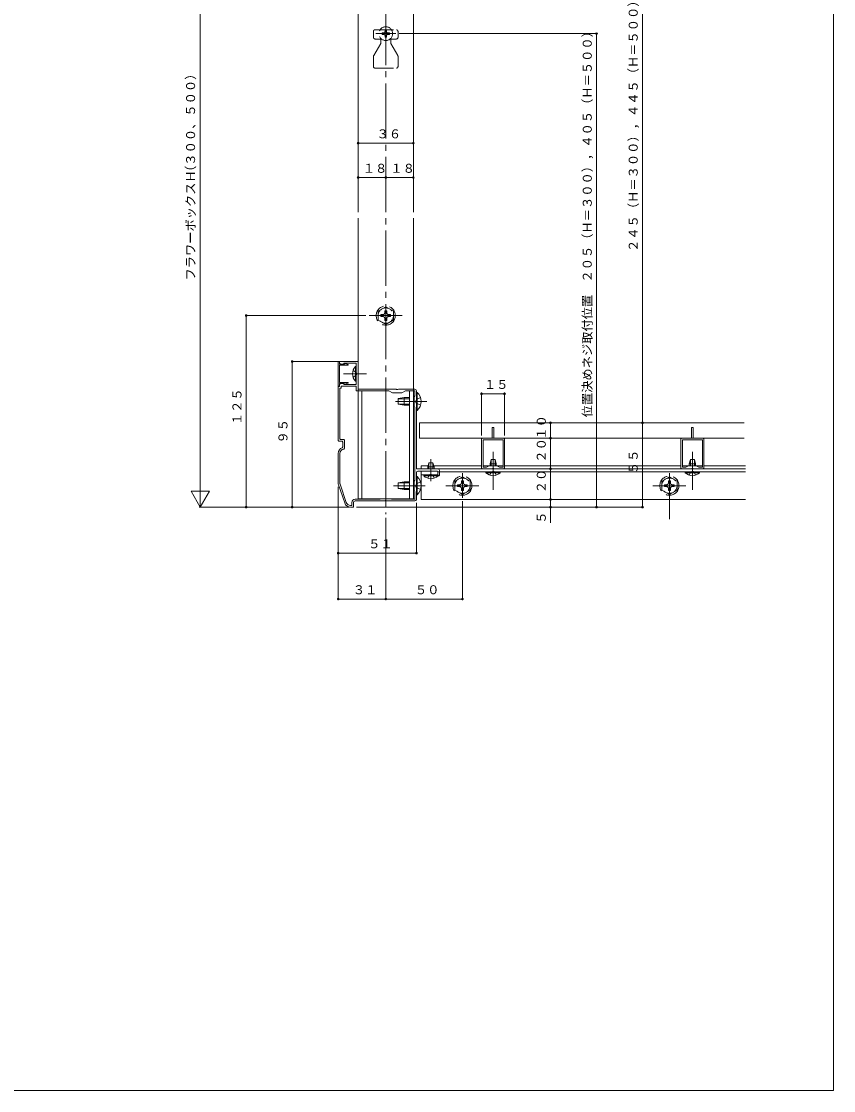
# Model space of a CAD drawing. Units: millimetres, scale not verified. Extents: x -1682 to -296, y -1188 to 1054.
# Drawn here: x -826 to -296, y -1188 to -490 of the extents above; entities that cross this region are included whole.
import ezdxf
from ezdxf.enums import TextEntityAlignment as Align

# ---------------------------------------------------------------- set-up
doc = ezdxf.new("R2010")
doc.units = ezdxf.units.MM
doc.header["$LTSCALE"] = 4
doc.linetypes.add('CHAIN2', pattern=[12, 9, -1, 1, -1])
doc.linetypes.add('DASHED3', pattern=[4, 3, -1])
for name, color, linetype, lineweight in [('0-2_YKK_ZWAK', 7, 'Continuous', 9), ('0-3_YKK_11', 7, 'Continuous', 9), ('0-4_YKK_12', 2, 'Continuous', 9), ('0-7_YKK_13', 4, 'Continuous', 9), ('0-8_YKK_D', 6, 'Continuous', 9)]:
    doc.layers.add(name, color=color, linetype=linetype, lineweight=lineweight)
doc.styles.add('ＭＳ ゴシック', font='')
doc.styles.get('ＭＳ ゴシック').set_extended_font_data('MS Gothic')

msp = doc.modelspace()

# ---------------------------------------------------------------- linework, layer by layer
at = {"layer": '0-2_YKK_ZWAK'}
for p, q in [((-296, 996), (-296, -1188)), ((-296, -1188), (-1682, -1188))]:
    msp.add_line(p, q, dxfattribs=at)
at = {"layer": '0-3_YKK_11'}
for p, q in [((-606.104, -712.21), (-618.204, -712.21)), ((-615.387, -713.31), (-607.304, -713.31)), ((-606.104, -730.21), (-606.104, -712.21)), ((-619.104, -728.409), (-619.104, -763.71)), ((-618.004, -729.509), (-618.004, -762.61)), ((-607.304, -728.21), (-617.104, -728.21)), ((-607.304, -727.11), (-615.387, -727.11)), ((-607.304, -731.31), (-607.304, -728.21)), ((-586.029, -731.31), (-607.304, -731.31)), ((-581.346, -730.21), (-606.104, -730.21)), ((-583.604, -732.71), (-586.029, -731.31)), ((-569.104, -730.21), (-579.863, -730.21)), ((-575.179, -731.31), (-577.604, -732.71)), ((-569.204, -731.31), (-575.179, -731.31)), ((-569.204, -734.517), (-569.204, -731.31)), ((-568.104, -782.21), (-568.104, -731.21)), ((-577.604, -732.71), (-583.604, -732.71)), ((-569.604, -735.21), (-569.204, -734.517)), ((-569.604, -741.21), (-569.604, -735.21)), ((-569.204, -741.903), (-569.604, -741.21)), ((-569.204, -789.517), (-569.204, -741.903)), ((-518.604, -755.21), (-517.604, -755.21)), ((-518.604, -762.21), (-518.604, -755.21)), ((-517.604, -755.21), (-517.604, -762.21)), ((-388.604, -755.21), (-387.604, -755.21)), ((-388.604, -762.21), (-388.604, -755.21)), ((-387.604, -755.21), (-387.604, -762.21)), ((-618.004, -762.61), (-617.504, -763.11)), ((-524.604, -763.21), (-511.604, -763.21)), ((-517.604, -762.21), (-511.104, -762.21)), ((-395.104, -762.21), (-388.604, -762.21)), ((-394.604, -781.21), (-394.604, -763.21)), ((-394.604, -763.21), (-381.604, -763.21)), ((-619.104, -772.21), (-619.104, -791.71)), ((-618.004, -772.21), (-618.004, -791.71)), ((-513.872, -781.21), (-515.604, -780.21)), ((-392.336, -781.21), (-394.604, -781.21)), ((-554.104, -782.21), (-568.104, -782.21)), ((-568.104, -802.21), (-568.104, -784.71)), ((-567.104, -783.71), (-554.404, -783.71)), ((-511.104, -782.21), (-517.804, -782.21)), ((-395.104, -782.21), (-395.604, -781.71)), ((-388.404, -782.21), (-395.104, -782.21)), ((-618.942, -792.683), (-614.888, -804.507)), ((-617.902, -792.326), (-613.848, -804.15)), ((-569.604, -790.21), (-569.204, -789.517)), ((-569.604, -796.21), (-569.604, -790.21)), ((-608.104, -802.11), (-591.797, -802.11)), ((-584.411, -802.11), (-569.204, -802.11)), ((-569.204, -796.903), (-569.604, -796.21)), ((-569.204, -802.11), (-569.204, -796.903)), ((-611.104, -807.21), (-609.104, -807.21)), ((-609.104, -807.21), (-609.104, -804.21)), ((-608.104, -803.21), (-588.404, -803.21)), ((-587.804, -803.21), (-569.104, -803.21))]:
    msp.add_line(p, q, dxfattribs=at)
for points in [[(-618.204, -712.21), (-619.104, -712.21), (-619.104, -728.21), (-618.204, -728.21), (-618.204, -726.61), (-615.324, -726.61), (-615.033, -726.982), (-612.573, -726.323), (-612.641, -725.81), (-618.204, -725.81), (-618.204, -714.61), (-612.641, -714.61), (-612.573, -714.097), (-614.727, -713.52)], [(-618.204, -712.21), (-618.204, -713.377), (-615.592, -714.076), (-615.387, -713.31)], [(-614.727, -713.52), (-615.104, -713.81), (-618.204, -713.81), (-618.204, -712.21)], [(-607.304, -713.31), (-607.304, -719.91), (-607.004, -719.91), (-607.004, -720.51), (-607.304, -720.51), (-607.304, -727.11)], [(-615.387, -727.11), (-615.592, -726.342), (-618.204, -727.042), (-618.204, -728.409), (-619.104, -728.409)], [(-617.104, -728.21), (-617.104, -729.509), (-618.004, -729.509)], [(-579.863, -730.21), (-580.141, -730.397), (-581.068, -730.397), (-581.346, -730.21)], [(-619.104, -763.71), (-618.604, -764.21), (-616.604, -764.21), (-616.104, -764.71), (-616.104, -767.967), (-616.438, -768.439)], [(-617.504, -763.11), (-615.504, -763.11), (-615.004, -763.61), (-615.004, -768.833), (-615.445, -769.33)], [(-525.604, -781.71), (-525.604, -762.71), (-525.104, -762.21), (-518.604, -762.21)], [(-515.604, -780.21), (-520.604, -780.21), (-522.336, -781.21), (-524.604, -781.21), (-524.604, -763.21)], [(-511.604, -763.21), (-511.604, -781.21), (-513.872, -781.21)], [(-511.104, -762.21), (-510.604, -762.71), (-510.604, -781.71), (-511.104, -782.21)], [(-395.604, -781.71), (-395.604, -762.71), (-395.104, -762.21)], [(-381.604, -763.21), (-381.604, -781.21), (-383.872, -781.21), (-385.604, -780.21), (-390.604, -780.21), (-392.336, -781.21)], [(-387.604, -762.21), (-381.104, -762.21), (-380.604, -762.71), (-380.604, -781.71), (-381.104, -782.21), (-387.804, -782.21), (-387.902, -781.845), (-388.462, -781.995), (-388.404, -782.21)], [(-554.404, -783.71), (-554.181, -784.21), (-553.104, -784.21), (-553.104, -783.21)], [(-517.804, -782.21), (-517.902, -781.845), (-518.462, -781.995), (-518.404, -782.21), (-525.104, -782.21), (-525.604, -781.71)], [(-591.797, -802.11), (-591.104, -801.71), (-585.104, -801.71), (-584.411, -802.11)], [(-611.104, -806.11), (-610.204, -806.11), (-610.204, -804.21)], [(-588.404, -803.21), (-588.307, -802.845), (-587.747, -802.995), (-587.804, -803.21)]]:
    msp.add_lwpolyline(points, dxfattribs=at)
for centre, radius, start, end in [((-569.104, -731.21), 1, 0, 90), ((-615.104, -772.21), 4, 109.47121, 180), ((-615.104, -772.21), 2.9, 96.75612, 180), ((-567.104, -784.71), 1, 90, 180), ((-554.104, -783.21), 1, 0, 90), ((-616.104, -791.71), 3, 180, 198.92464), ((-616.104, -791.71), 1.9, 180, 198.92464), ((-608.104, -804.21), 2.1, 90, 180), ((-569.104, -802.21), 1, 270, 0), ((-611.104, -803.21), 4, 198.92464, 270), ((-611.104, -803.21), 2.9, 198.92464, 270), ((-608.104, -804.21), 1, 90, 180)]:
    msp.add_arc(centre, radius, start, end, dxfattribs=at)
at = {"layer": '0-4_YKK_12'}
for p, q in [((-570.104, -435.21), (-570.104, -614.617)), ((-606.104, -482.71), (-606.104, -614.617)), ((-606.104, -618.617), (-606.104, -801.71)), ((-570.104, -618.617), (-570.104, -801.71)), ((-596.104, -730.21), (-606.104, -730.21)), ((-603.604, -801.71), (-603.604, -731.31)), ((-572.604, -731.31), (-572.604, -801.71)), ((-566.104, -752.21), (-566.104, -762.21)), ((-566.104, -752.21), (-354.33, -752.21)), ((-566.104, -762.21), (-354.33, -762.21)), ((-565.104, -780.21), (-560.404, -780.21)), ((-565.104, -780.21), (-565.104, -782.21)), ((-556.804, -780.21), (-525.604, -780.21)), ((-524.604, -780.21), (-511.604, -780.21)), ((-510.604, -780.21), (-395.604, -780.21)), ((-394.604, -780.21), (-381.604, -780.21)), ((-380.604, -780.21), (-353.494, -780.21)), ((-353.494, -782.21), (-565.104, -782.21)), ((-565.104, -783.71), (-565.104, -802.21)), ((-565.104, -786.21), (-554.404, -786.21)), ((-554.108, -786.46), (-554.108, -783.96)), ((-553.813, -786.71), (-553.404, -786.71)), ((-553.104, -786.41), (-553.104, -783.91)), ((-353.494, -784.21), (-553.104, -784.21)), ((-606.104, -801.71), (-570.104, -801.71)), ((-565.104, -802.21), (-353.494, -802.21))]:
    msp.add_line(p, q, dxfattribs=at)
at = {"layer": '0-4_YKK_12', "linetype": 'CHAIN2'}
msp.add_line((-588.104, -482.71), (-588.104, -811.89), dxfattribs=at)
at = {"layer": '0-4_YKK_12'}
for centre, start, end in [((-554.404, -786.51), 9.59525, 90), ((-553.813, -786.41), 189.59525, 270), ((-553.404, -786.41), 270, 0)]:
    msp.add_arc(centre, 0.3, start, end, dxfattribs=at)
at = {"layer": '0-7_YKK_13', "linetype": 'CHAIN2'}
for p, q in [((-588.104, -504.71), (-588.104, -491.71)), ((-594.604, -498.21), (-581.604, -498.21)), ((-598.878, -682.21), (-577.331, -682.21)), ((-615.682, -720.21), (-600.63, -720.21)), ((-561.381, -738.21), (-581.798, -738.21)), ((-518.104, -795.91), (-518.104, -771.21)), ((-388.104, -795.91), (-388.104, -771.21)), ((-558.604, -790.32), (-558.604, -775.851)), ((-538.104, -785.025), (-538.104, -801.17)), ((-403.104, -785.025), (-403.104, -815.041)), ((-562.286, -793.21), (-583.104, -793.21)), ((-548.878, -793.21), (-527.331, -793.21)), ((-413.878, -793.21), (-392.331, -793.21))]:
    msp.add_line(p, q, dxfattribs=at)
at = {"layer": '0-7_YKK_13', "linetype": 'DASHED3'}
for p, q in [((-596.104, -496.71), (-596.104, -500.71)), ((-595.104, -495.71), (-581.104, -495.71)), ((-591.354, -501.71), (-595.104, -501.71)), ((-591.354, -501.71), (-591.354, -504.71)), ((-589.514, -497.74), (-590.454, -497.74)), ((-586.694, -498.68), (-585.754, -498.68)), ((-584.854, -501.71), (-584.854, -504.71)), ((-581.104, -501.71), (-584.854, -501.71)), ((-580.104, -496.71), (-580.104, -500.71)), ((-591.354, -504.71), (-595.964, -512.474)), ((-584.854, -504.71), (-580.244, -512.474)), ((-596.104, -512.984), (-596.104, -519.71)), ((-580.104, -512.984), (-580.104, -519.71)), ((-595.104, -520.71), (-581.104, -520.71)), ((-588.104, -676.436), (-593.104, -679.323)), ((-583.104, -679.323), (-588.104, -676.436)), ((-593.104, -679.323), (-593.104, -685.097)), ((-589.964, -681.59), (-591.204, -681.59)), ((-587.484, -679.11), (-588.724, -679.11)), ((-588.724, -679.11), (-588.724, -680.35)), ((-587.484, -680.35), (-587.484, -679.11)), ((-586.244, -682.83), (-585.004, -682.83)), ((-583.104, -685.097), (-583.104, -679.323)), ((-593.104, -685.097), (-588.104, -687.983)), ((-588.104, -687.983), (-583.104, -685.097)), ((-609.458, -718.11), (-607.511, -719.06)), ((-609.458, -722.31), (-607.511, -721.36)), ((-607.511, -719.06), (-606.899, -720.21)), ((-607.511, -721.36), (-606.899, -720.21)), ((-568.053, -737.06), (-568.665, -738.21)), ((-568.053, -739.36), (-568.665, -738.21)), ((-565.388, -735.76), (-568.053, -737.06)), ((-565.388, -740.66), (-568.053, -739.36)), ((-538.104, -787.436), (-543.104, -790.323)), ((-520.204, -786.364), (-519.254, -784.416)), ((-519.254, -784.416), (-518.104, -783.805)), ((-516.954, -784.416), (-518.104, -783.805)), ((-516.004, -786.364), (-516.954, -784.416)), ((-403.104, -787.436), (-408.104, -790.323)), ((-398.104, -790.323), (-403.104, -787.436)), ((-390.204, -786.364), (-389.254, -784.416)), ((-389.254, -784.416), (-388.104, -783.805)), ((-386.954, -784.416), (-388.104, -783.805)), ((-386.004, -786.364), (-386.954, -784.416)), ((-568.053, -792.06), (-568.665, -793.21)), ((-568.053, -794.36), (-568.665, -793.21)), ((-565.388, -790.76), (-568.053, -792.06)), ((-565.388, -795.66), (-568.053, -794.36)), ((-543.104, -790.323), (-543.104, -796.097)), ((-539.964, -792.59), (-541.204, -792.59)), ((-536.244, -793.83), (-535.004, -793.83)), ((-408.104, -790.323), (-408.104, -796.097)), ((-404.964, -792.59), (-406.204, -792.59)), ((-401.244, -793.83), (-400.004, -793.83)), ((-398.104, -796.097), (-398.104, -790.323)), ((-543.104, -796.097), (-538.104, -798.983)), ((-408.104, -796.097), (-403.104, -798.983)), ((-403.104, -798.983), (-398.104, -796.097))]:
    msp.add_line(p, q, dxfattribs=at)
at = {"layer": '0-7_YKK_13'}
for p, q in [((-607.815, -715.51), (-607.815, -722.21)), ((-607.304, -715.51), (-607.815, -715.51)), ((-607.815, -724.91), (-607.815, -718.21)), ((-607.304, -715.51), (-607.304, -722.21)), ((-607.304, -724.91), (-607.304, -718.21)), ((-607.304, -724.91), (-607.815, -724.91)), ((-568.104, -732.31), (-568.104, -740.71)), ((-568.104, -732.31), (-567.593, -732.31)), ((-567.593, -732.31), (-567.593, -740.71)), ((-580.104, -736.41), (-576.104, -735.71)), ((-580.104, -736.41), (-580.104, -740.01)), ((-572.604, -736.46), (-580.104, -736.46)), ((-572.604, -735.71), (-576.104, -735.71)), ((-576.104, -735.71), (-576.104, -740.71)), ((-568.104, -744.11), (-568.104, -735.71)), ((-567.593, -744.11), (-567.593, -735.71)), ((-572.604, -739.96), (-580.104, -739.96)), ((-580.104, -740.01), (-576.104, -740.71)), ((-576.104, -740.71), (-572.604, -740.71)), ((-568.104, -744.11), (-567.593, -744.11)), ((-559.904, -778.21), (-560.604, -781.01)), ((-560.604, -781.01), (-560.604, -782.21)), ((-560.604, -781.01), (-556.604, -781.01)), ((-557.304, -778.21), (-559.904, -778.21)), ((-559.904, -782.21), (-559.904, -778.21)), ((-556.604, -782.21), (-556.604, -781.01)), ((-520.104, -779.01), (-520.104, -780.21)), ((-520.104, -779.01), (-516.104, -779.01)), ((-516.804, -776.21), (-519.404, -776.21)), ((-516.104, -780.21), (-516.104, -779.01)), ((-389.404, -776.21), (-390.104, -779.01)), ((-390.104, -779.01), (-390.104, -780.21)), ((-390.104, -779.01), (-386.104, -779.01)), ((-386.804, -776.21), (-389.404, -776.21)), ((-389.404, -780.21), (-389.404, -776.21)), ((-386.104, -780.21), (-386.104, -779.01)), ((-568.104, -787.31), (-568.104, -795.71)), ((-568.104, -787.31), (-567.593, -787.31)), ((-567.593, -787.31), (-567.593, -795.71)), ((-563.304, -786.21), (-556.604, -786.21)), ((-563.304, -786.21), (-563.304, -786.721)), ((-563.304, -786.721), (-556.604, -786.721)), ((-553.904, -786.21), (-560.604, -786.21)), ((-553.904, -786.721), (-560.604, -786.721)), ((-553.904, -786.21), (-553.904, -786.721)), ((-522.804, -784.21), (-522.804, -784.721)), ((-522.804, -784.21), (-516.104, -784.21)), ((-522.804, -784.721), (-516.104, -784.721)), ((-513.404, -784.21), (-520.104, -784.21)), ((-513.404, -784.721), (-520.104, -784.721)), ((-513.404, -784.21), (-513.404, -784.721)), ((-392.804, -784.21), (-386.104, -784.21)), ((-392.804, -784.21), (-392.804, -784.721)), ((-392.804, -784.721), (-386.104, -784.721)), ((-383.404, -784.21), (-390.104, -784.21)), ((-383.404, -784.721), (-390.104, -784.721)), ((-383.404, -784.21), (-383.404, -784.721)), ((-580.104, -791.41), (-576.104, -790.71)), ((-580.104, -791.41), (-580.104, -795.01)), ((-572.604, -791.46), (-580.104, -791.46)), ((-572.604, -794.96), (-580.104, -794.96)), ((-580.104, -795.01), (-576.104, -795.71)), ((-572.604, -790.71), (-576.104, -790.71)), ((-576.104, -790.71), (-576.104, -795.71)), ((-568.104, -799.11), (-568.104, -790.71)), ((-567.593, -799.11), (-567.593, -790.71)), ((-576.104, -795.71), (-572.604, -795.71)), ((-568.104, -799.11), (-567.593, -799.11))]:
    msp.add_line(p, q, dxfattribs=at)
at = {"layer": '0-7_YKK_13', "linetype": 'DASHED3'}
for points in [[(-590.454, -497.74), (-590.454, -498.68), (-589.514, -498.68)], [(-587.634, -496.8), (-587.634, -495.86), (-588.574, -495.86), (-588.574, -496.8)], [(-588.574, -499.62), (-588.574, -500.56), (-587.634, -500.56), (-587.634, -499.62)], [(-585.754, -498.68), (-585.754, -497.74), (-586.694, -497.74)], [(-591.204, -681.59), (-591.204, -682.83), (-589.964, -682.83)], [(-585.004, -682.83), (-585.004, -681.59), (-586.244, -681.59)], [(-588.724, -684.07), (-588.724, -685.31), (-587.484, -685.31), (-587.484, -684.07)], [(-560.704, -788.364), (-559.754, -786.416), (-558.604, -785.805)], [(-556.504, -788.364), (-557.454, -786.416), (-558.604, -785.805)], [(-538.104, -798.983), (-533.104, -796.097), (-533.104, -790.323), (-538.104, -787.436)], [(-541.204, -792.59), (-541.204, -793.83), (-539.964, -793.83)], [(-537.484, -791.35), (-537.484, -790.11), (-538.724, -790.11), (-538.724, -791.35)], [(-538.724, -795.07), (-538.724, -796.31), (-537.484, -796.31), (-537.484, -795.07)], [(-535.004, -793.83), (-535.004, -792.59), (-536.244, -792.59)], [(-406.204, -792.59), (-406.204, -793.83), (-404.964, -793.83)], [(-402.484, -791.35), (-402.484, -790.11), (-403.724, -790.11), (-403.724, -791.35)], [(-403.724, -795.07), (-403.724, -796.31), (-402.484, -796.31), (-402.484, -795.07)], [(-400.004, -793.83), (-400.004, -792.59), (-401.244, -792.59)]]:
    msp.add_lwpolyline(points, dxfattribs=at)
at = {"layer": '0-7_YKK_13'}
for points in [[(-557.304, -782.21), (-557.304, -778.21), (-556.604, -781.01)], [(-519.404, -780.21), (-519.404, -776.21), (-520.104, -779.01)], [(-516.804, -780.21), (-516.804, -776.21), (-516.104, -779.01)], [(-386.804, -780.21), (-386.804, -776.21), (-386.104, -779.01)]]:
    msp.add_lwpolyline(points, dxfattribs=at)
at = {"layer": '0-7_YKK_13', "linetype": 'DASHED3'}
for centre, radius in [((-588.104, -498.21), 4.5), ((-588.104, -682.21), 6.25), ((-588.104, -682.21), 5), ((-538.104, -793.21), 6.25), ((-538.104, -793.21), 5), ((-403.104, -793.21), 6.25), ((-403.104, -793.21), 5)]:
    msp.add_circle(centre, radius, dxfattribs=at)
for centre, radius, start, end in [((-595.104, -496.71), 1, 90, 180), ((-595.104, -500.71), 1, 180, 270), ((-589.514, -496.8), 0.94, 270, 0), ((-589.514, -499.62), 0.94, 0, 90), ((-586.694, -496.8), 0.94, 180, 270), ((-586.694, -499.62), 0.94, 90, 180), ((-581.104, -496.71), 1, 0, 90), ((-581.104, -500.71), 1, 270, 0), ((-595.104, -512.984), 1, 149.30026, 180), ((-581.104, -512.984), 1, 0, 30.69972), ((-595.104, -519.71), 1, 180, 270), ((-581.104, -519.71), 1, 270, 0), ((-589.964, -680.35), 1.24, 270, 0), ((-589.964, -684.07), 1.24, 0, 90), ((-586.244, -680.35), 1.24, 180, 270), ((-586.244, -684.07), 1.24, 90, 180), ((-539.964, -791.35), 1.24, 270, 0), ((-539.964, -795.07), 1.24, 0, 90), ((-536.244, -791.35), 1.24, 180, 270), ((-536.244, -795.07), 1.24, 90, 180), ((-404.964, -791.35), 1.24, 270, 0), ((-404.964, -795.07), 1.24, 0, 90), ((-401.244, -791.35), 1.24, 180, 270), ((-401.244, -795.07), 1.24, 90, 180)]:
    msp.add_arc(centre, radius, start, end, dxfattribs=at)
at = {"layer": '0-7_YKK_13'}
for centre, radius, start, end in [((-603.256, -720.21), 6.548, 134.12695, 225.87303), ((-573.022, -738.21), 8.017, 312.61678, 47.38321), ((-573.022, -793.21), 8.017, 312.61678, 47.38321), ((-558.604, -782.162), 6.548, 224.12695, 315.87303), ((-518.104, -780.162), 6.548, 224.12695, 315.87303), ((-388.104, -780.162), 6.548, 224.12695, 315.87303)]:
    msp.add_arc(centre, radius, start, end, dxfattribs=at)
at = {"layer": '0-8_YKK_D'}
for p, q in [((-709.059, -403.209), (-709.059, -807.21)), ((-420.649, -752.21), (-420.649, -403.209)), ((-579.355, -498.21), (-449.885, -498.21)), ((-450.634, -807.21), (-450.634, -498.21)), ((-606.104, -569.639), (-570.104, -569.639)), ((-606.104, -592.128), (-588.104, -592.128)), ((-588.104, -592.128), (-570.105, -592.128)), ((-601.127, -682.21), (-679.824, -682.21)), ((-679.074, -807.21), (-679.074, -682.21)), ((-608.653, -712.21), (-649.839, -712.21)), ((-649.089, -712.21), (-649.089, -807.21)), ((-525.604, -760.461), (-525.604, -732.455)), ((-510.604, -760.461), (-510.604, -732.455)), ((-525.604, -733.205), (-510.604, -733.205)), ((-480.619, -752.21), (-480.619, -762.21)), ((-420.649, -807.21), (-420.649, -752.21)), ((-480.619, -762.21), (-480.619, -782.21)), ((-480.619, -782.21), (-480.619, -802.21)), ((-619.104, -793.959), (-619.104, -837.944)), ((-619.104, -793.959), (-619.104, -867.929)), ((-715.056, -796.823), (-703.062, -796.823)), ((-709.059, -807.21), (-715.056, -796.823)), ((-709.059, -807.21), (-703.062, -796.823)), ((-480.619, -802.21), (-480.619, -817.555)), ((-613.353, -807.21), (-709.809, -807.21)), ((-613.353, -807.21), (-679.824, -807.21)), ((-611.653, -807.21), (-649.839, -807.21)), ((-607.155, -807.21), (-419.9, -807.21)), ((-568.104, -804.459), (-568.104, -837.944)), ((-538.104, -803.419), (-538.104, -867.929)), ((-528.595, -807.21), (-449.885, -807.21)), ((-519.49, -807.21), (-479.87, -807.21)), ((-588.104, -814.139), (-588.104, -867.929)), ((-619.104, -837.195), (-568.104, -837.195)), ((-619.104, -867.18), (-588.104, -867.18)), ((-588.104, -867.18), (-538.104, -867.18))]:
    msp.add_line(p, q, dxfattribs=at)
for centre, start, end in [((-450.634, -498.21), 0, 180), ((-450.634, -498.21), 180, 0), ((-606.104, -569.639), 0, 180), ((-606.104, -569.639), 180, 0), ((-570.104, -569.639), 0, 180), ((-570.104, -569.639), 180, 0), ((-606.104, -592.128), 0, 180), ((-606.104, -592.128), 180, 0), ((-588.104, -592.128), 0, 180), ((-588.104, -592.128), 0, 180), ((-588.104, -592.128), 180, 0), ((-588.104, -592.128), 180, 0), ((-570.105, -592.128), 0, 180), ((-570.105, -592.128), 180, 0), ((-679.074, -682.21), 0, 180), ((-679.074, -682.21), 180, 0), ((-649.089, -712.21), 0, 180), ((-649.089, -712.21), 180, 0), ((-525.604, -733.205), 0, 180), ((-510.604, -733.205), 0, 180), ((-525.604, -733.205), 180, 0), ((-510.604, -733.205), 180, 0), ((-480.619, -752.21), 0, 180), ((-480.619, -752.21), 180, 0), ((-420.649, -752.21), 0, 180), ((-420.649, -752.21), 0, 180), ((-420.649, -752.21), 180, 0), ((-420.649, -752.21), 180, 0), ((-480.619, -762.21), 0, 180), ((-480.619, -762.21), 0, 180), ((-480.619, -762.21), 180, 0), ((-480.619, -762.21), 180, 0), ((-480.619, -782.21), 0, 180), ((-480.619, -782.21), 0, 180), ((-480.619, -782.21), 180, 0), ((-480.619, -782.21), 180, 0), ((-480.619, -802.21), 0, 180), ((-480.619, -802.21), 0, 180), ((-480.619, -802.21), 180, 0), ((-480.619, -802.21), 180, 0), ((-679.074, -807.21), 0, 180), ((-679.074, -807.21), 180, 0), ((-649.089, -807.21), 0, 180), ((-649.089, -807.21), 180, 0), ((-480.619, -807.21), 0, 180), ((-480.619, -807.21), 180, 0), ((-450.634, -807.21), 0, 180), ((-450.634, -807.21), 180, 0), ((-420.649, -807.21), 0, 180), ((-420.649, -807.21), 180, 0), ((-619.104, -837.195), 0, 180), ((-619.104, -837.195), 180, 0), ((-568.104, -837.195), 0, 180), ((-568.104, -837.195), 180, 0), ((-619.104, -867.18), 0, 180), ((-619.104, -867.18), 180, 0), ((-588.104, -867.18), 0, 180), ((-588.104, -867.18), 0, 180), ((-588.104, -867.18), 180, 0), ((-588.104, -867.18), 180, 0), ((-538.104, -867.18), 0, 180), ((-538.104, -867.18), 180, 0)]:
    msp.add_arc(centre, 0.562, start, end, dxfattribs=at)

# ---------------------------------------------------------------- texts
at = {"layer": '0-8_YKK_D', "color": 4, "style": 'ＭＳ ゴシック'}
for s, p in [('２４５（Ｈ＝３００），４４５（Ｈ＝５００）', (-421.998, -640.651)), ('位置決めネジ取付位置\u3000２０５（Ｈ＝３００），４０５（Ｈ＝５００）', (-451.984, -748.634)), ('（３００、５００）', (-710.708, -592.367)), ('フラワーボックスＨ', (-710.708, -659.356)), ('１２５', (-680.424, -753.678)), ('９５', (-650.439, -765.679)), ('１０', (-481.969, -763.179)), ('２０', (-481.969, -778.179)), ('５５', (-421.998, -785.679)), ('２０', (-481.969, -798.179)), ('５', (-481.969, -818.022))]:
    msp.add_text(s, height=5.865, rotation=90, dxfattribs=at).set_placement(p, align=Align.BOTTOM_LEFT)
for s, p in [('３６', (-594.074, -568.29)), ('１８', (-603.074, -590.778)), ('１８', (-585.074, -590.778)), ('１５', (-524.074, -731.856)), ('５１', (-599.574, -835.846)), ('３１', (-609.574, -865.831)), ('５０', (-569.074, -865.831))]:
    msp.add_text(s, height=5.865, dxfattribs=at).set_placement(p, align=Align.BOTTOM_LEFT)

doc.saveas('drawing.dxf')
